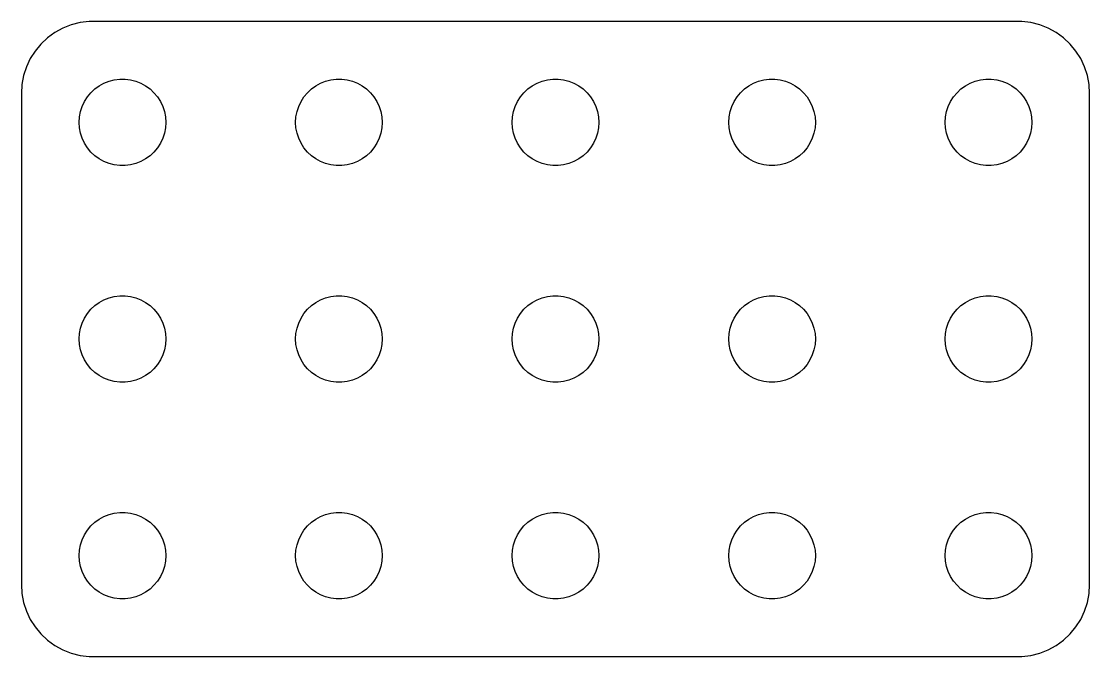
# Model space of a CAD drawing. Header units: metres. Extents: x -37 to 37, y 248 to 508.
# Drawn here: x -37 to 37, y 356 to 400 of the extents above; entities that cross this region are included whole.
import ezdxf

# ---------------------------------------------------------------- set-up
doc = ezdxf.new("R2010")
doc.units = ezdxf.units.M

msp = doc.modelspace()

# ---------------------------------------------------------------- linework, layer by layer
for p, q in [((-33.5451, 399.755), (-34.1289, 399.524)), ((-32.9369, 399.911), (-33.5451, 399.755)), ((-32.3139, 399.99), (-32.9369, 399.911)), ((32.3139, 399.99), (-32.3139, 399.99)), ((32.9369, 399.911), (32.3139, 399.99)), ((33.5451, 399.755), (32.9369, 399.911)), ((34.1289, 399.524), (33.5451, 399.755)), ((-34.6791, 399.222), (-35.1871, 398.853)), ((-34.1289, 399.524), (-34.6791, 399.222)), ((34.6791, 399.222), (34.1289, 399.524)), ((35.1871, 398.853), (34.6791, 399.222)), ((-35.6448, 398.423), (-36.0451, 397.939)), ((-35.1871, 398.853), (-35.6448, 398.423)), ((35.6448, 398.423), (35.1871, 398.853)), ((36.0451, 397.939), (35.6448, 398.423)), ((-36.3815, 397.409), (-36.6489, 396.841)), ((-36.0451, 397.939), (-36.3815, 397.409)), ((36.3815, 397.409), (36.0451, 397.939)), ((36.6489, 396.841), (36.3815, 397.409)), ((-36.6489, 396.841), (-36.8429, 396.243)), ((36.8429, 396.243), (36.6489, 396.841)), ((-36.8429, 396.243), (-36.9606, 395.627)), ((-30.927, 395.853), (-30.5621, 395.947)), ((-30.5621, 395.947), (-30.1884, 395.994)), ((-30.1884, 395.994), (-29.8116, 395.994)), ((-29.8116, 395.994), (-29.4379, 395.947)), ((-29.4379, 395.947), (-29.0729, 395.853)), ((-15.927, 395.853), (-15.5621, 395.947)), ((-15.5621, 395.947), (-15.1884, 395.994)), ((-15.1884, 395.994), (-14.8116, 395.994)), ((-14.8116, 395.994), (-14.4379, 395.947)), ((-14.4379, 395.947), (-14.0729, 395.853)), ((-0.92705, 395.853), (-0.56213, 395.947)), ((-0.56213, 395.947), (-0.18837, 395.994)), ((-0.18837, 395.994), (0.18837, 395.994)), ((0.18837, 395.994), (0.56213, 395.947)), ((0.56213, 395.947), (0.92705, 395.853)), ((14.0729, 395.853), (14.4379, 395.947)), ((14.4379, 395.947), (14.8116, 395.994)), ((14.8116, 395.994), (15.1884, 395.994)), ((15.1884, 395.994), (15.5621, 395.947)), ((15.5621, 395.947), (15.927, 395.853)), ((29.0729, 395.853), (29.4379, 395.947)), ((29.4379, 395.947), (29.8116, 395.994)), ((29.8116, 395.994), (30.1884, 395.994)), ((30.1884, 395.994), (30.5621, 395.947)), ((30.5621, 395.947), (30.927, 395.853)), ((36.9606, 395.627), (36.8429, 396.243)), ((-36.9606, 395.627), (-37, 395)), ((-32.1869, 395.054), (-31.9123, 395.312)), ((-31.9123, 395.312), (-31.6075, 395.533)), ((-31.6075, 395.533), (-31.2773, 395.714)), ((-31.2773, 395.714), (-30.927, 395.853)), ((-29.0729, 395.853), (-28.7227, 395.714)), ((-28.7227, 395.714), (-28.3925, 395.533)), ((-28.3925, 395.533), (-28.0877, 395.312)), ((-28.0877, 395.312), (-27.8131, 395.054)), ((-17.1869, 395.054), (-16.9123, 395.312)), ((-16.9123, 395.312), (-16.6075, 395.533)), ((-16.6075, 395.533), (-16.2773, 395.714)), ((-16.2773, 395.714), (-15.927, 395.853)), ((-14.0729, 395.853), (-13.7227, 395.714)), ((-13.7227, 395.714), (-13.3925, 395.533)), ((-13.3925, 395.533), (-13.0877, 395.312)), ((-13.0877, 395.312), (-12.8131, 395.054)), ((-2.1869, 395.054), (-1.91226, 395.312)), ((-1.91226, 395.312), (-1.60747, 395.533)), ((-1.60747, 395.533), (-1.27733, 395.714)), ((-1.27733, 395.714), (-0.92705, 395.853)), ((0.92705, 395.853), (1.27733, 395.714)), ((1.27733, 395.714), (1.60747, 395.533)), ((1.60747, 395.533), (1.91226, 395.312)), ((1.91226, 395.312), (2.1869, 395.054)), ((12.8131, 395.054), (13.0877, 395.312)), ((13.0877, 395.312), (13.3925, 395.533)), ((13.3925, 395.533), (13.7227, 395.714)), ((13.7227, 395.714), (14.0729, 395.853)), ((15.927, 395.853), (16.2773, 395.714)), ((16.2773, 395.714), (16.6075, 395.533)), ((16.6075, 395.533), (16.9123, 395.312)), ((16.9123, 395.312), (17.1869, 395.054)), ((27.8131, 395.054), (28.0877, 395.312)), ((28.0877, 395.312), (28.3925, 395.533)), ((28.3925, 395.533), (28.7227, 395.714)), ((28.7227, 395.714), (29.0729, 395.853)), ((30.927, 395.853), (31.2773, 395.714)), ((31.2773, 395.714), (31.6075, 395.533)), ((31.6075, 395.533), (31.9123, 395.312)), ((31.9123, 395.312), (32.1869, 395.054)), ((37, 395), (36.9606, 395.627)), ((-37, 395), (-37, 361)), ((-32.7893, 394.104), (-32.6289, 394.445)), ((-32.6289, 394.445), (-32.427, 394.763)), ((-32.427, 394.763), (-32.1869, 395.054)), ((-27.8131, 395.054), (-27.5729, 394.763)), ((-27.5729, 394.763), (-27.3711, 394.445)), ((-27.3711, 394.445), (-27.2107, 394.104)), ((-17.7893, 394.104), (-17.6289, 394.445)), ((-17.6289, 394.445), (-17.427, 394.763)), ((-17.427, 394.763), (-17.1869, 395.054)), ((-12.8131, 395.054), (-12.5729, 394.763)), ((-12.5729, 394.763), (-12.3711, 394.445)), ((-12.3711, 394.445), (-12.2107, 394.104)), ((-2.78932, 394.104), (-2.62891, 394.445)), ((-2.62891, 394.445), (-2.42705, 394.763)), ((-2.42705, 394.763), (-2.1869, 395.054)), ((2.1869, 395.054), (2.42705, 394.763)), ((2.42705, 394.763), (2.62891, 394.445)), ((2.62891, 394.445), (2.78932, 394.104)), ((12.2107, 394.104), (12.3711, 394.445)), ((12.3711, 394.445), (12.5729, 394.763)), ((12.5729, 394.763), (12.8131, 395.054)), ((17.1869, 395.054), (17.427, 394.763)), ((17.427, 394.763), (17.6289, 394.445)), ((17.6289, 394.445), (17.7893, 394.104)), ((27.2107, 394.104), (27.3711, 394.445)), ((27.3711, 394.445), (27.5729, 394.763)), ((27.5729, 394.763), (27.8131, 395.054)), ((32.1869, 395.054), (32.427, 394.763)), ((32.427, 394.763), (32.6289, 394.445)), ((32.6289, 394.445), (32.7893, 394.104)), ((37, 361), (37, 395)), ((-32.9763, 393.376), (-32.9057, 393.746)), ((-32.9057, 393.746), (-32.7893, 394.104)), ((-27.2107, 394.104), (-27.0942, 393.746)), ((-27.0942, 393.746), (-27.0237, 393.376)), ((-17.9763, 393.376), (-17.9057, 393.746)), ((-17.9057, 393.746), (-17.7893, 394.104)), ((-12.2107, 394.104), (-12.0942, 393.746)), ((-12.0942, 393.746), (-12.0237, 393.376)), ((-2.97633, 393.376), (-2.90575, 393.746)), ((-2.90575, 393.746), (-2.78932, 394.104)), ((2.78932, 394.104), (2.90575, 393.746)), ((2.90575, 393.746), (2.97633, 393.376)), ((12.0237, 393.376), (12.0942, 393.746)), ((12.0942, 393.746), (12.2107, 394.104)), ((17.7893, 394.104), (17.9057, 393.746)), ((17.9057, 393.746), (17.9763, 393.376)), ((27.0237, 393.376), (27.0942, 393.746)), ((27.0942, 393.746), (27.2107, 394.104)), ((32.7893, 394.104), (32.9057, 393.746)), ((32.9057, 393.746), (32.9763, 393.376)), ((-33, 393), (-32.9763, 393.376)), ((-32.9763, 392.624), (-33, 393)), ((-27.0237, 393.376), (-27, 393)), ((-27, 393), (-27.0237, 392.624)), ((-18, 393), (-17.9763, 393.376)), ((-17.9763, 392.624), (-18, 393)), ((-12.0237, 393.376), (-12, 393)), ((-12, 393), (-12.0237, 392.624)), ((-3, 393), (-2.97633, 393.376)), ((-2.97633, 392.624), (-3, 393)), ((2.97633, 393.376), (3, 393)), ((3, 393), (2.97633, 392.624)), ((12, 393), (12.0237, 393.376)), ((12.0237, 392.624), (12, 393)), ((17.9763, 393.376), (18, 393)), ((18, 393), (17.9763, 392.624)), ((27, 393), (27.0237, 393.376)), ((27.0237, 392.624), (27, 393)), ((32.9763, 393.376), (33, 393)), ((33, 393), (32.9763, 392.624)), ((-32.9057, 392.254), (-32.9763, 392.624)), ((-32.7893, 391.896), (-32.9057, 392.254)), ((-27.0942, 392.254), (-27.2107, 391.896)), ((-27.0237, 392.624), (-27.0942, 392.254)), ((-17.9057, 392.254), (-17.9763, 392.624)), ((-17.7893, 391.896), (-17.9057, 392.254)), ((-12.0942, 392.254), (-12.2107, 391.896)), ((-12.0237, 392.624), (-12.0942, 392.254)), ((-2.90575, 392.254), (-2.97633, 392.624)), ((-2.78932, 391.896), (-2.90575, 392.254)), ((2.90575, 392.254), (2.78932, 391.896)), ((2.97633, 392.624), (2.90575, 392.254)), ((12.0942, 392.254), (12.0237, 392.624)), ((12.2107, 391.896), (12.0942, 392.254)), ((17.9057, 392.254), (17.7893, 391.896)), ((17.9763, 392.624), (17.9057, 392.254)), ((27.0942, 392.254), (27.0237, 392.624)), ((27.2107, 391.896), (27.0942, 392.254)), ((32.9057, 392.254), (32.7893, 391.896)), ((32.9763, 392.624), (32.9057, 392.254)), ((-32.6289, 391.555), (-32.7893, 391.896)), ((-32.427, 391.237), (-32.6289, 391.555)), ((-27.3711, 391.555), (-27.5729, 391.237)), ((-27.2107, 391.896), (-27.3711, 391.555)), ((-17.6289, 391.555), (-17.7893, 391.896)), ((-17.427, 391.237), (-17.6289, 391.555)), ((-12.3711, 391.555), (-12.5729, 391.237)), ((-12.2107, 391.896), (-12.3711, 391.555)), ((-2.62891, 391.555), (-2.78932, 391.896)), ((-2.42705, 391.237), (-2.62891, 391.555)), ((2.62891, 391.555), (2.42705, 391.237)), ((2.78932, 391.896), (2.62891, 391.555)), ((12.3711, 391.555), (12.2107, 391.896)), ((12.5729, 391.237), (12.3711, 391.555)), ((17.6289, 391.555), (17.427, 391.237)), ((17.7893, 391.896), (17.6289, 391.555)), ((27.3711, 391.555), (27.2107, 391.896)), ((27.5729, 391.237), (27.3711, 391.555)), ((32.6289, 391.555), (32.427, 391.237)), ((32.7893, 391.896), (32.6289, 391.555)), ((-32.1869, 390.946), (-32.427, 391.237)), ((-31.9123, 390.688), (-32.1869, 390.946)), ((-27.8131, 390.946), (-28.0877, 390.688)), ((-27.5729, 391.237), (-27.8131, 390.946)), ((-17.1869, 390.946), (-17.427, 391.237)), ((-16.9123, 390.688), (-17.1869, 390.946)), ((-12.8131, 390.946), (-13.0877, 390.688)), ((-12.5729, 391.237), (-12.8131, 390.946)), ((-2.1869, 390.946), (-2.42705, 391.237)), ((-1.91226, 390.688), (-2.1869, 390.946)), ((2.1869, 390.946), (1.91226, 390.688)), ((2.42705, 391.237), (2.1869, 390.946)), ((12.8131, 390.946), (12.5729, 391.237)), ((13.0877, 390.688), (12.8131, 390.946)), ((17.1869, 390.946), (16.9123, 390.688)), ((17.427, 391.237), (17.1869, 390.946)), ((27.8131, 390.946), (27.5729, 391.237)), ((28.0877, 390.688), (27.8131, 390.946)), ((32.1869, 390.946), (31.9123, 390.688)), ((32.427, 391.237), (32.1869, 390.946)), ((-31.6075, 390.467), (-31.9123, 390.688)), ((-31.2773, 390.286), (-31.6075, 390.467)), ((-30.927, 390.147), (-31.2773, 390.286)), ((-30.5621, 390.053), (-30.927, 390.147)), ((-30.1884, 390.006), (-30.5621, 390.053)), ((-29.8116, 390.006), (-30.1884, 390.006)), ((-29.4379, 390.053), (-29.8116, 390.006)), ((-29.0729, 390.147), (-29.4379, 390.053)), ((-28.7227, 390.286), (-29.0729, 390.147)), ((-28.3925, 390.467), (-28.7227, 390.286)), ((-28.0877, 390.688), (-28.3925, 390.467)), ((-16.6075, 390.467), (-16.9123, 390.688)), ((-16.2773, 390.286), (-16.6075, 390.467)), ((-15.927, 390.147), (-16.2773, 390.286)), ((-15.5621, 390.053), (-15.927, 390.147)), ((-15.1884, 390.006), (-15.5621, 390.053)), ((-14.8116, 390.006), (-15.1884, 390.006)), ((-14.4379, 390.053), (-14.8116, 390.006)), ((-14.0729, 390.147), (-14.4379, 390.053)), ((-13.7227, 390.286), (-14.0729, 390.147)), ((-13.3925, 390.467), (-13.7227, 390.286)), ((-13.0877, 390.688), (-13.3925, 390.467)), ((-1.60747, 390.467), (-1.91226, 390.688)), ((-1.27733, 390.286), (-1.60747, 390.467)), ((-0.92705, 390.147), (-1.27733, 390.286)), ((-0.56213, 390.053), (-0.92705, 390.147)), ((-0.18837, 390.006), (-0.56213, 390.053)), ((0.18837, 390.006), (-0.18837, 390.006)), ((0.56213, 390.053), (0.18837, 390.006)), ((0.92705, 390.147), (0.56213, 390.053)), ((1.27733, 390.286), (0.92705, 390.147)), ((1.60747, 390.467), (1.27733, 390.286)), ((1.91226, 390.688), (1.60747, 390.467)), ((13.3925, 390.467), (13.0877, 390.688)), ((13.7227, 390.286), (13.3925, 390.467)), ((14.0729, 390.147), (13.7227, 390.286)), ((14.4379, 390.053), (14.0729, 390.147)), ((14.8116, 390.006), (14.4379, 390.053)), ((15.1884, 390.006), (14.8116, 390.006)), ((15.5621, 390.053), (15.1884, 390.006)), ((15.927, 390.147), (15.5621, 390.053)), ((16.2773, 390.286), (15.927, 390.147)), ((16.6075, 390.467), (16.2773, 390.286)), ((16.9123, 390.688), (16.6075, 390.467)), ((28.3925, 390.467), (28.0877, 390.688)), ((28.7227, 390.286), (28.3925, 390.467)), ((29.0729, 390.147), (28.7227, 390.286)), ((29.4379, 390.053), (29.0729, 390.147)), ((29.8116, 390.006), (29.4379, 390.053)), ((30.1884, 390.006), (29.8116, 390.006)), ((30.5621, 390.053), (30.1884, 390.006)), ((30.927, 390.147), (30.5621, 390.053)), ((31.2773, 390.286), (30.927, 390.147)), ((31.6075, 390.467), (31.2773, 390.286)), ((31.9123, 390.688), (31.6075, 390.467)), ((-31.9123, 380.312), (-31.6075, 380.533)), ((-31.6075, 380.533), (-31.2773, 380.714)), ((-31.2773, 380.714), (-30.927, 380.853)), ((-30.927, 380.853), (-30.5621, 380.947)), ((-30.5621, 380.947), (-30.1884, 380.994)), ((-30.1884, 380.994), (-29.8116, 380.994)), ((-29.8116, 380.994), (-29.4379, 380.947)), ((-29.4379, 380.947), (-29.0729, 380.853)), ((-29.0729, 380.853), (-28.7227, 380.714)), ((-28.7227, 380.714), (-28.3925, 380.533)), ((-28.3925, 380.533), (-28.0877, 380.312)), ((-16.9123, 380.312), (-16.6075, 380.533)), ((-16.6075, 380.533), (-16.2773, 380.714)), ((-16.2773, 380.714), (-15.927, 380.853)), ((-15.927, 380.853), (-15.5621, 380.947)), ((-15.5621, 380.947), (-15.1884, 380.994)), ((-15.1884, 380.994), (-14.8116, 380.994)), ((-14.8116, 380.994), (-14.4379, 380.947)), ((-14.4379, 380.947), (-14.0729, 380.853)), ((-14.0729, 380.853), (-13.7227, 380.714)), ((-13.7227, 380.714), (-13.3925, 380.533)), ((-13.3925, 380.533), (-13.0877, 380.312)), ((-1.91226, 380.312), (-1.60747, 380.533)), ((-1.60747, 380.533), (-1.27733, 380.714)), ((-1.27733, 380.714), (-0.92705, 380.853)), ((-0.92705, 380.853), (-0.56213, 380.947)), ((-0.56213, 380.947), (-0.18837, 380.994)), ((-0.18837, 380.994), (0.18837, 380.994)), ((0.18837, 380.994), (0.56213, 380.947)), ((0.56213, 380.947), (0.92705, 380.853)), ((0.92705, 380.853), (1.27733, 380.714)), ((1.27733, 380.714), (1.60747, 380.533)), ((1.60747, 380.533), (1.91226, 380.312)), ((13.0877, 380.312), (13.3925, 380.533)), ((13.3925, 380.533), (13.7227, 380.714)), ((13.7227, 380.714), (14.0729, 380.853)), ((14.0729, 380.853), (14.4379, 380.947)), ((14.4379, 380.947), (14.8116, 380.994)), ((14.8116, 380.994), (15.1884, 380.994)), ((15.1884, 380.994), (15.5621, 380.947)), ((15.5621, 380.947), (15.927, 380.853)), ((15.927, 380.853), (16.2773, 380.714)), ((16.2773, 380.714), (16.6075, 380.533)), ((16.6075, 380.533), (16.9123, 380.312)), ((28.0877, 380.312), (28.3925, 380.533)), ((28.3925, 380.533), (28.7227, 380.714)), ((28.7227, 380.714), (29.0729, 380.853)), ((29.0729, 380.853), (29.4379, 380.947)), ((29.4379, 380.947), (29.8116, 380.994)), ((29.8116, 380.994), (30.1884, 380.994)), ((30.1884, 380.994), (30.5621, 380.947)), ((30.5621, 380.947), (30.927, 380.853)), ((30.927, 380.853), (31.2773, 380.714)), ((31.2773, 380.714), (31.6075, 380.533)), ((31.6075, 380.533), (31.9123, 380.312)), ((-32.6289, 379.445), (-32.427, 379.763)), ((-32.427, 379.763), (-32.1869, 380.054)), ((-32.1869, 380.054), (-31.9123, 380.312)), ((-28.0877, 380.312), (-27.8131, 380.054)), ((-27.8131, 380.054), (-27.5729, 379.763)), ((-27.5729, 379.763), (-27.3711, 379.445)), ((-17.6289, 379.445), (-17.427, 379.763)), ((-17.427, 379.763), (-17.1869, 380.054)), ((-17.1869, 380.054), (-16.9123, 380.312)), ((-13.0877, 380.312), (-12.8131, 380.054)), ((-12.8131, 380.054), (-12.5729, 379.763)), ((-12.5729, 379.763), (-12.3711, 379.445)), ((-2.62891, 379.445), (-2.42705, 379.763)), ((-2.42705, 379.763), (-2.1869, 380.054)), ((-2.1869, 380.054), (-1.91226, 380.312)), ((1.91226, 380.312), (2.1869, 380.054)), ((2.1869, 380.054), (2.42705, 379.763)), ((2.42705, 379.763), (2.62891, 379.445)), ((12.3711, 379.445), (12.5729, 379.763)), ((12.5729, 379.763), (12.8131, 380.054)), ((12.8131, 380.054), (13.0877, 380.312)), ((16.9123, 380.312), (17.1869, 380.054)), ((17.1869, 380.054), (17.427, 379.763)), ((17.427, 379.763), (17.6289, 379.445)), ((27.3711, 379.445), (27.5729, 379.763)), ((27.5729, 379.763), (27.8131, 380.054)), ((27.8131, 380.054), (28.0877, 380.312)), ((31.9123, 380.312), (32.1869, 380.054)), ((32.1869, 380.054), (32.427, 379.763)), ((32.427, 379.763), (32.6289, 379.445)), ((-32.9057, 378.746), (-32.7893, 379.104)), ((-32.7893, 379.104), (-32.6289, 379.445)), ((-27.3711, 379.445), (-27.2107, 379.104)), ((-27.2107, 379.104), (-27.0942, 378.746)), ((-17.9057, 378.746), (-17.7893, 379.104)), ((-17.7893, 379.104), (-17.6289, 379.445)), ((-12.3711, 379.445), (-12.2107, 379.104)), ((-12.2107, 379.104), (-12.0942, 378.746)), ((-2.90575, 378.746), (-2.78932, 379.104)), ((-2.78932, 379.104), (-2.62891, 379.445)), ((2.62891, 379.445), (2.78932, 379.104)), ((2.78932, 379.104), (2.90575, 378.746)), ((12.0942, 378.746), (12.2107, 379.104)), ((12.2107, 379.104), (12.3711, 379.445)), ((17.6289, 379.445), (17.7893, 379.104)), ((17.7893, 379.104), (17.9057, 378.746)), ((27.0942, 378.746), (27.2107, 379.104)), ((27.2107, 379.104), (27.3711, 379.445)), ((32.6289, 379.445), (32.7893, 379.104)), ((32.7893, 379.104), (32.9057, 378.746)), ((-33, 378), (-32.9763, 378.376)), ((-32.9763, 378.376), (-32.9057, 378.746)), ((-27.0942, 378.746), (-27.0237, 378.376)), ((-27.0237, 378.376), (-27, 378)), ((-18, 378), (-17.9763, 378.376)), ((-17.9763, 378.376), (-17.9057, 378.746)), ((-12.0942, 378.746), (-12.0237, 378.376)), ((-12.0237, 378.376), (-12, 378)), ((-3, 378), (-2.97633, 378.376)), ((-2.97633, 378.376), (-2.90575, 378.746)), ((2.90575, 378.746), (2.97633, 378.376)), ((2.97633, 378.376), (3, 378)), ((12, 378), (12.0237, 378.376)), ((12.0237, 378.376), (12.0942, 378.746)), ((17.9057, 378.746), (17.9763, 378.376)), ((17.9763, 378.376), (18, 378)), ((27, 378), (27.0237, 378.376)), ((27.0237, 378.376), (27.0942, 378.746)), ((32.9057, 378.746), (32.9763, 378.376)), ((32.9763, 378.376), (33, 378)), ((-32.9763, 377.624), (-33, 378)), ((-32.9057, 377.254), (-32.9763, 377.624)), ((-27.0237, 377.624), (-27.0942, 377.254)), ((-27, 378), (-27.0237, 377.624)), ((-17.9763, 377.624), (-18, 378)), ((-17.9057, 377.254), (-17.9763, 377.624)), ((-12.0237, 377.624), (-12.0942, 377.254)), ((-12, 378), (-12.0237, 377.624)), ((-2.97633, 377.624), (-3, 378)), ((-2.90575, 377.254), (-2.97633, 377.624)), ((2.97633, 377.624), (2.90575, 377.254)), ((3, 378), (2.97633, 377.624)), ((12.0237, 377.624), (12, 378)), ((12.0942, 377.254), (12.0237, 377.624)), ((17.9763, 377.624), (17.9057, 377.254)), ((18, 378), (17.9763, 377.624)), ((27.0237, 377.624), (27, 378)), ((27.0942, 377.254), (27.0237, 377.624)), ((32.9763, 377.624), (32.9057, 377.254)), ((33, 378), (32.9763, 377.624)), ((-32.7893, 376.896), (-32.9057, 377.254)), ((-32.6289, 376.555), (-32.7893, 376.896)), ((-27.2107, 376.896), (-27.3711, 376.555)), ((-27.0942, 377.254), (-27.2107, 376.896)), ((-17.7893, 376.896), (-17.9057, 377.254)), ((-17.6289, 376.555), (-17.7893, 376.896)), ((-12.2107, 376.896), (-12.3711, 376.555)), ((-12.0942, 377.254), (-12.2107, 376.896)), ((-2.78932, 376.896), (-2.90575, 377.254)), ((-2.62891, 376.555), (-2.78932, 376.896)), ((2.78932, 376.896), (2.62891, 376.555)), ((2.90575, 377.254), (2.78932, 376.896)), ((12.2107, 376.896), (12.0942, 377.254)), ((12.3711, 376.555), (12.2107, 376.896)), ((17.7893, 376.896), (17.6289, 376.555)), ((17.9057, 377.254), (17.7893, 376.896)), ((27.2107, 376.896), (27.0942, 377.254)), ((27.3711, 376.555), (27.2107, 376.896)), ((32.7893, 376.896), (32.6289, 376.555)), ((32.9057, 377.254), (32.7893, 376.896)), ((-32.427, 376.237), (-32.6289, 376.555)), ((-32.1869, 375.946), (-32.427, 376.237)), ((-31.9123, 375.688), (-32.1869, 375.946)), ((-27.8131, 375.946), (-28.0877, 375.688)), ((-27.5729, 376.237), (-27.8131, 375.946)), ((-27.3711, 376.555), (-27.5729, 376.237)), ((-17.427, 376.237), (-17.6289, 376.555)), ((-17.1869, 375.946), (-17.427, 376.237)), ((-16.9123, 375.688), (-17.1869, 375.946)), ((-12.8131, 375.946), (-13.0877, 375.688)), ((-12.5729, 376.237), (-12.8131, 375.946)), ((-12.3711, 376.555), (-12.5729, 376.237)), ((-2.42705, 376.237), (-2.62891, 376.555)), ((-2.1869, 375.946), (-2.42705, 376.237)), ((-1.91226, 375.688), (-2.1869, 375.946)), ((2.1869, 375.946), (1.91226, 375.688)), ((2.42705, 376.237), (2.1869, 375.946)), ((2.62891, 376.555), (2.42705, 376.237)), ((12.5729, 376.237), (12.3711, 376.555)), ((12.8131, 375.946), (12.5729, 376.237)), ((13.0877, 375.688), (12.8131, 375.946)), ((17.1869, 375.946), (16.9123, 375.688)), ((17.427, 376.237), (17.1869, 375.946)), ((17.6289, 376.555), (17.427, 376.237)), ((27.5729, 376.237), (27.3711, 376.555)), ((27.8131, 375.946), (27.5729, 376.237)), ((28.0877, 375.688), (27.8131, 375.946)), ((32.1869, 375.946), (31.9123, 375.688)), ((32.427, 376.237), (32.1869, 375.946)), ((32.6289, 376.555), (32.427, 376.237)), ((-31.6075, 375.467), (-31.9123, 375.688)), ((-31.2773, 375.286), (-31.6075, 375.467)), ((-30.927, 375.147), (-31.2773, 375.286)), ((-28.7227, 375.286), (-29.0729, 375.147)), ((-28.3925, 375.467), (-28.7227, 375.286)), ((-28.0877, 375.688), (-28.3925, 375.467)), ((-16.6075, 375.467), (-16.9123, 375.688)), ((-16.2773, 375.286), (-16.6075, 375.467)), ((-15.927, 375.147), (-16.2773, 375.286)), ((-13.7227, 375.286), (-14.0729, 375.147)), ((-13.3925, 375.467), (-13.7227, 375.286)), ((-13.0877, 375.688), (-13.3925, 375.467)), ((-1.60747, 375.467), (-1.91226, 375.688)), ((-1.27733, 375.286), (-1.60747, 375.467)), ((-0.92705, 375.147), (-1.27733, 375.286)), ((1.27733, 375.286), (0.92705, 375.147)), ((1.60747, 375.467), (1.27733, 375.286)), ((1.91226, 375.688), (1.60747, 375.467)), ((13.3925, 375.467), (13.0877, 375.688)), ((13.7227, 375.286), (13.3925, 375.467)), ((14.0729, 375.147), (13.7227, 375.286)), ((16.2773, 375.286), (15.927, 375.147)), ((16.6075, 375.467), (16.2773, 375.286)), ((16.9123, 375.688), (16.6075, 375.467)), ((28.3925, 375.467), (28.0877, 375.688)), ((28.7227, 375.286), (28.3925, 375.467)), ((29.0729, 375.147), (28.7227, 375.286)), ((31.2773, 375.286), (30.927, 375.147)), ((31.6075, 375.467), (31.2773, 375.286)), ((31.9123, 375.688), (31.6075, 375.467)), ((-30.5621, 375.053), (-30.927, 375.147)), ((-30.1884, 375.006), (-30.5621, 375.053)), ((-29.8116, 375.006), (-30.1884, 375.006)), ((-29.4379, 375.053), (-29.8116, 375.006)), ((-29.0729, 375.147), (-29.4379, 375.053)), ((-15.5621, 375.053), (-15.927, 375.147)), ((-15.1884, 375.006), (-15.5621, 375.053)), ((-14.8116, 375.006), (-15.1884, 375.006)), ((-14.4379, 375.053), (-14.8116, 375.006)), ((-14.0729, 375.147), (-14.4379, 375.053)), ((-0.56213, 375.053), (-0.92705, 375.147)), ((-0.18837, 375.006), (-0.56213, 375.053)), ((0.18837, 375.006), (-0.18837, 375.006)), ((0.56213, 375.053), (0.18837, 375.006)), ((0.92705, 375.147), (0.56213, 375.053)), ((14.4379, 375.053), (14.0729, 375.147)), ((14.8116, 375.006), (14.4379, 375.053)), ((15.1884, 375.006), (14.8116, 375.006)), ((15.5621, 375.053), (15.1884, 375.006)), ((15.927, 375.147), (15.5621, 375.053)), ((29.4379, 375.053), (29.0729, 375.147)), ((29.8116, 375.006), (29.4379, 375.053)), ((30.1884, 375.006), (29.8116, 375.006)), ((30.5621, 375.053), (30.1884, 375.006)), ((30.927, 375.147), (30.5621, 375.053)), ((-31.6075, 365.533), (-31.2773, 365.714)), ((-31.2773, 365.714), (-30.927, 365.853)), ((-30.927, 365.853), (-30.5621, 365.947)), ((-30.5621, 365.947), (-30.1884, 365.994)), ((-30.1884, 365.994), (-29.8116, 365.994)), ((-29.8116, 365.994), (-29.4379, 365.947)), ((-29.4379, 365.947), (-29.0729, 365.853)), ((-29.0729, 365.853), (-28.7227, 365.714)), ((-28.7227, 365.714), (-28.3925, 365.533)), ((-16.6075, 365.533), (-16.2773, 365.714)), ((-16.2773, 365.714), (-15.927, 365.853)), ((-15.927, 365.853), (-15.5621, 365.947)), ((-15.5621, 365.947), (-15.1884, 365.994)), ((-15.1884, 365.994), (-14.8116, 365.994)), ((-14.8116, 365.994), (-14.4379, 365.947)), ((-14.4379, 365.947), (-14.0729, 365.853)), ((-14.0729, 365.853), (-13.7227, 365.714)), ((-13.7227, 365.714), (-13.3925, 365.533)), ((-1.60747, 365.533), (-1.27733, 365.714)), ((-1.27733, 365.714), (-0.92705, 365.853)), ((-0.92705, 365.853), (-0.56213, 365.947)), ((-0.56213, 365.947), (-0.18837, 365.994)), ((-0.18837, 365.994), (0.18837, 365.994)), ((0.18837, 365.994), (0.56213, 365.947)), ((0.56213, 365.947), (0.92705, 365.853)), ((0.92705, 365.853), (1.27733, 365.714)), ((1.27733, 365.714), (1.60747, 365.533)), ((13.3925, 365.533), (13.7227, 365.714)), ((13.7227, 365.714), (14.0729, 365.853)), ((14.0729, 365.853), (14.4379, 365.947)), ((14.4379, 365.947), (14.8116, 365.994)), ((14.8116, 365.994), (15.1884, 365.994)), ((15.1884, 365.994), (15.5621, 365.947)), ((15.5621, 365.947), (15.927, 365.853)), ((15.927, 365.853), (16.2773, 365.714)), ((16.2773, 365.714), (16.6075, 365.533)), ((28.3925, 365.533), (28.7227, 365.714)), ((28.7227, 365.714), (29.0729, 365.853)), ((29.0729, 365.853), (29.4379, 365.947)), ((29.4379, 365.947), (29.8116, 365.994)), ((29.8116, 365.994), (30.1884, 365.994)), ((30.1884, 365.994), (30.5621, 365.947)), ((30.5621, 365.947), (30.927, 365.853)), ((30.927, 365.853), (31.2773, 365.714)), ((31.2773, 365.714), (31.6075, 365.533)), ((-32.427, 364.763), (-32.1869, 365.054)), ((-32.1869, 365.054), (-31.9123, 365.312)), ((-31.9123, 365.312), (-31.6075, 365.533)), ((-28.3925, 365.533), (-28.0877, 365.312)), ((-28.0877, 365.312), (-27.8131, 365.054)), ((-27.8131, 365.054), (-27.5729, 364.763)), ((-17.427, 364.763), (-17.1869, 365.054)), ((-17.1869, 365.054), (-16.9123, 365.312)), ((-16.9123, 365.312), (-16.6075, 365.533)), ((-13.3925, 365.533), (-13.0877, 365.312)), ((-13.0877, 365.312), (-12.8131, 365.054)), ((-12.8131, 365.054), (-12.5729, 364.763)), ((-2.42705, 364.763), (-2.1869, 365.054)), ((-2.1869, 365.054), (-1.91226, 365.312)), ((-1.91226, 365.312), (-1.60747, 365.533)), ((1.60747, 365.533), (1.91226, 365.312)), ((1.91226, 365.312), (2.1869, 365.054)), ((2.1869, 365.054), (2.42705, 364.763)), ((12.5729, 364.763), (12.8131, 365.054)), ((12.8131, 365.054), (13.0877, 365.312)), ((13.0877, 365.312), (13.3925, 365.533)), ((16.6075, 365.533), (16.9123, 365.312)), ((16.9123, 365.312), (17.1869, 365.054)), ((17.1869, 365.054), (17.427, 364.763)), ((27.5729, 364.763), (27.8131, 365.054)), ((27.8131, 365.054), (28.0877, 365.312)), ((28.0877, 365.312), (28.3925, 365.533)), ((31.6075, 365.533), (31.9123, 365.312)), ((31.9123, 365.312), (32.1869, 365.054)), ((32.1869, 365.054), (32.427, 364.763)), ((-32.9057, 363.746), (-32.7893, 364.104)), ((-32.7893, 364.104), (-32.6289, 364.445)), ((-32.6289, 364.445), (-32.427, 364.763)), ((-27.5729, 364.763), (-27.3711, 364.445)), ((-27.3711, 364.445), (-27.2107, 364.104)), ((-27.2107, 364.104), (-27.0942, 363.746)), ((-17.9057, 363.746), (-17.7893, 364.104)), ((-17.7893, 364.104), (-17.6289, 364.445)), ((-17.6289, 364.445), (-17.427, 364.763)), ((-12.5729, 364.763), (-12.3711, 364.445)), ((-12.3711, 364.445), (-12.2107, 364.104)), ((-12.2107, 364.104), (-12.0942, 363.746)), ((-2.90575, 363.746), (-2.78932, 364.104)), ((-2.78932, 364.104), (-2.62891, 364.445)), ((-2.62891, 364.445), (-2.42705, 364.763)), ((2.42705, 364.763), (2.62891, 364.445)), ((2.62891, 364.445), (2.78932, 364.104)), ((2.78932, 364.104), (2.90575, 363.746)), ((12.0942, 363.746), (12.2107, 364.104)), ((12.2107, 364.104), (12.3711, 364.445)), ((12.3711, 364.445), (12.5729, 364.763)), ((17.427, 364.763), (17.6289, 364.445)), ((17.6289, 364.445), (17.7893, 364.104)), ((17.7893, 364.104), (17.9057, 363.746)), ((27.0942, 363.746), (27.2107, 364.104)), ((27.2107, 364.104), (27.3711, 364.445)), ((27.3711, 364.445), (27.5729, 364.763)), ((32.427, 364.763), (32.6289, 364.445)), ((32.6289, 364.445), (32.7893, 364.104)), ((32.7893, 364.104), (32.9057, 363.746)), ((-33, 363), (-32.9763, 363.376)), ((-32.9763, 363.376), (-32.9057, 363.746)), ((-27.0942, 363.746), (-27.0237, 363.376)), ((-27.0237, 363.376), (-27, 363)), ((-18, 363), (-17.9763, 363.376)), ((-17.9763, 363.376), (-17.9057, 363.746)), ((-12.0942, 363.746), (-12.0237, 363.376)), ((-12.0237, 363.376), (-12, 363)), ((-3, 363), (-2.97633, 363.376)), ((-2.97633, 363.376), (-2.90575, 363.746)), ((2.90575, 363.746), (2.97633, 363.376)), ((2.97633, 363.376), (3, 363)), ((12, 363), (12.0237, 363.376)), ((12.0237, 363.376), (12.0942, 363.746)), ((17.9057, 363.746), (17.9763, 363.376)), ((17.9763, 363.376), (18, 363)), ((27, 363), (27.0237, 363.376)), ((27.0237, 363.376), (27.0942, 363.746)), ((32.9057, 363.746), (32.9763, 363.376)), ((32.9763, 363.376), (33, 363)), ((-32.9763, 362.624), (-33, 363)), ((-32.9057, 362.254), (-32.9763, 362.624)), ((-27.0237, 362.624), (-27.0942, 362.254)), ((-27, 363), (-27.0237, 362.624)), ((-17.9763, 362.624), (-18, 363)), ((-17.9057, 362.254), (-17.9763, 362.624)), ((-12.0237, 362.624), (-12.0942, 362.254)), ((-12, 363), (-12.0237, 362.624)), ((-2.97633, 362.624), (-3, 363)), ((-2.90575, 362.254), (-2.97633, 362.624)), ((2.97633, 362.624), (2.90575, 362.254)), ((3, 363), (2.97633, 362.624)), ((12.0237, 362.624), (12, 363)), ((12.0942, 362.254), (12.0237, 362.624)), ((17.9763, 362.624), (17.9057, 362.254)), ((18, 363), (17.9763, 362.624)), ((27.0237, 362.624), (27, 363)), ((27.0942, 362.254), (27.0237, 362.624)), ((32.9763, 362.624), (32.9057, 362.254)), ((33, 363), (32.9763, 362.624)), ((-32.7893, 361.896), (-32.9057, 362.254)), ((-32.6289, 361.555), (-32.7893, 361.896)), ((-27.2107, 361.896), (-27.3711, 361.555)), ((-27.0942, 362.254), (-27.2107, 361.896)), ((-17.7893, 361.896), (-17.9057, 362.254)), ((-17.6289, 361.555), (-17.7893, 361.896)), ((-12.2107, 361.896), (-12.3711, 361.555)), ((-12.0942, 362.254), (-12.2107, 361.896)), ((-2.78932, 361.896), (-2.90575, 362.254)), ((-2.62891, 361.555), (-2.78932, 361.896)), ((2.78932, 361.896), (2.62891, 361.555)), ((2.90575, 362.254), (2.78932, 361.896)), ((12.2107, 361.896), (12.0942, 362.254)), ((12.3711, 361.555), (12.2107, 361.896)), ((17.7893, 361.896), (17.6289, 361.555)), ((17.9057, 362.254), (17.7893, 361.896)), ((27.2107, 361.896), (27.0942, 362.254)), ((27.3711, 361.555), (27.2107, 361.896)), ((32.7893, 361.896), (32.6289, 361.555)), ((32.9057, 362.254), (32.7893, 361.896)), ((-32.427, 361.237), (-32.6289, 361.555)), ((-32.1869, 360.946), (-32.427, 361.237)), ((-27.5729, 361.237), (-27.8131, 360.946)), ((-27.3711, 361.555), (-27.5729, 361.237)), ((-17.427, 361.237), (-17.6289, 361.555)), ((-17.1869, 360.946), (-17.427, 361.237)), ((-12.5729, 361.237), (-12.8131, 360.946)), ((-12.3711, 361.555), (-12.5729, 361.237)), ((-2.42705, 361.237), (-2.62891, 361.555)), ((-2.1869, 360.946), (-2.42705, 361.237)), ((2.42705, 361.237), (2.1869, 360.946)), ((2.62891, 361.555), (2.42705, 361.237)), ((12.5729, 361.237), (12.3711, 361.555)), ((12.8131, 360.946), (12.5729, 361.237)), ((17.427, 361.237), (17.1869, 360.946)), ((17.6289, 361.555), (17.427, 361.237)), ((27.5729, 361.237), (27.3711, 361.555)), ((27.8131, 360.946), (27.5729, 361.237)), ((32.427, 361.237), (32.1869, 360.946)), ((32.6289, 361.555), (32.427, 361.237)), ((-37, 361), (-36.9606, 360.373)), ((-31.9123, 360.688), (-32.1869, 360.946)), ((-31.6075, 360.467), (-31.9123, 360.688)), ((-31.2773, 360.286), (-31.6075, 360.467)), ((-28.3925, 360.467), (-28.7227, 360.286)), ((-28.0877, 360.688), (-28.3925, 360.467)), ((-27.8131, 360.946), (-28.0877, 360.688)), ((-16.9123, 360.688), (-17.1869, 360.946)), ((-16.6075, 360.467), (-16.9123, 360.688)), ((-16.2773, 360.286), (-16.6075, 360.467)), ((-13.3925, 360.467), (-13.7227, 360.286)), ((-13.0877, 360.688), (-13.3925, 360.467)), ((-12.8131, 360.946), (-13.0877, 360.688)), ((-1.91226, 360.688), (-2.1869, 360.946)), ((-1.60747, 360.467), (-1.91226, 360.688)), ((-1.27733, 360.286), (-1.60747, 360.467)), ((1.60747, 360.467), (1.27733, 360.286)), ((1.91226, 360.688), (1.60747, 360.467)), ((2.1869, 360.946), (1.91226, 360.688)), ((13.0877, 360.688), (12.8131, 360.946)), ((13.3925, 360.467), (13.0877, 360.688)), ((13.7227, 360.286), (13.3925, 360.467)), ((16.6075, 360.467), (16.2773, 360.286)), ((16.9123, 360.688), (16.6075, 360.467)), ((17.1869, 360.946), (16.9123, 360.688)), ((28.0877, 360.688), (27.8131, 360.946)), ((28.3925, 360.467), (28.0877, 360.688)), ((28.7227, 360.286), (28.3925, 360.467)), ((31.6075, 360.467), (31.2773, 360.286)), ((31.9123, 360.688), (31.6075, 360.467)), ((32.1869, 360.946), (31.9123, 360.688)), ((36.9606, 360.373), (37, 361)), ((-36.9606, 360.373), (-36.8429, 359.757)), ((-36.8429, 359.757), (-36.6489, 359.159)), ((-30.927, 360.147), (-31.2773, 360.286)), ((-30.5621, 360.053), (-30.927, 360.147)), ((-30.1884, 360.006), (-30.5621, 360.053)), ((-29.8116, 360.006), (-30.1884, 360.006)), ((-29.4379, 360.053), (-29.8116, 360.006)), ((-29.0729, 360.147), (-29.4379, 360.053)), ((-28.7227, 360.286), (-29.0729, 360.147)), ((-15.927, 360.147), (-16.2773, 360.286)), ((-15.5621, 360.053), (-15.927, 360.147)), ((-15.1884, 360.006), (-15.5621, 360.053)), ((-14.8116, 360.006), (-15.1884, 360.006)), ((-14.4379, 360.053), (-14.8116, 360.006)), ((-14.0729, 360.147), (-14.4379, 360.053)), ((-13.7227, 360.286), (-14.0729, 360.147)), ((-0.92705, 360.147), (-1.27733, 360.286)), ((-0.56213, 360.053), (-0.92705, 360.147)), ((-0.18837, 360.006), (-0.56213, 360.053)), ((0.18837, 360.006), (-0.18837, 360.006)), ((0.56213, 360.053), (0.18837, 360.006)), ((0.92705, 360.147), (0.56213, 360.053)), ((1.27733, 360.286), (0.92705, 360.147)), ((14.0729, 360.147), (13.7227, 360.286)), ((14.4379, 360.053), (14.0729, 360.147)), ((14.8116, 360.006), (14.4379, 360.053)), ((15.1884, 360.006), (14.8116, 360.006)), ((15.5621, 360.053), (15.1884, 360.006)), ((15.927, 360.147), (15.5621, 360.053)), ((16.2773, 360.286), (15.927, 360.147)), ((29.0729, 360.147), (28.7227, 360.286)), ((29.4379, 360.053), (29.0729, 360.147)), ((29.8116, 360.006), (29.4379, 360.053)), ((30.1884, 360.006), (29.8116, 360.006)), ((30.5621, 360.053), (30.1884, 360.006)), ((30.927, 360.147), (30.5621, 360.053)), ((31.2773, 360.286), (30.927, 360.147)), ((36.6489, 359.159), (36.8429, 359.757)), ((36.8429, 359.757), (36.9606, 360.373)), ((-36.6489, 359.159), (-36.3815, 358.591)), ((36.3815, 358.591), (36.6489, 359.159)), ((-36.3815, 358.591), (-36.0451, 358.061)), ((36.0451, 358.061), (36.3815, 358.591)), ((-36.0451, 358.061), (-35.6448, 357.577)), ((-35.6448, 357.577), (-35.1871, 357.147)), ((35.1871, 357.147), (35.6448, 357.577)), ((35.6448, 357.577), (36.0451, 358.061)), ((-35.1871, 357.147), (-34.6791, 356.778)), ((-34.6791, 356.778), (-34.1289, 356.476)), ((34.1289, 356.476), (34.6791, 356.778)), ((34.6791, 356.778), (35.1871, 357.147)), ((-34.1289, 356.476), (-33.5451, 356.245)), ((-33.5451, 356.245), (-32.9369, 356.089)), ((-32.9369, 356.089), (-32.3139, 356.01)), ((-32.3139, 356.01), (32.3139, 356.01)), ((32.3139, 356.01), (32.9369, 356.089)), ((32.9369, 356.089), (33.5451, 356.245)), ((33.5451, 356.245), (34.1289, 356.476))]:
    msp.add_line(p, q)

doc.saveas('drawing.dxf')
